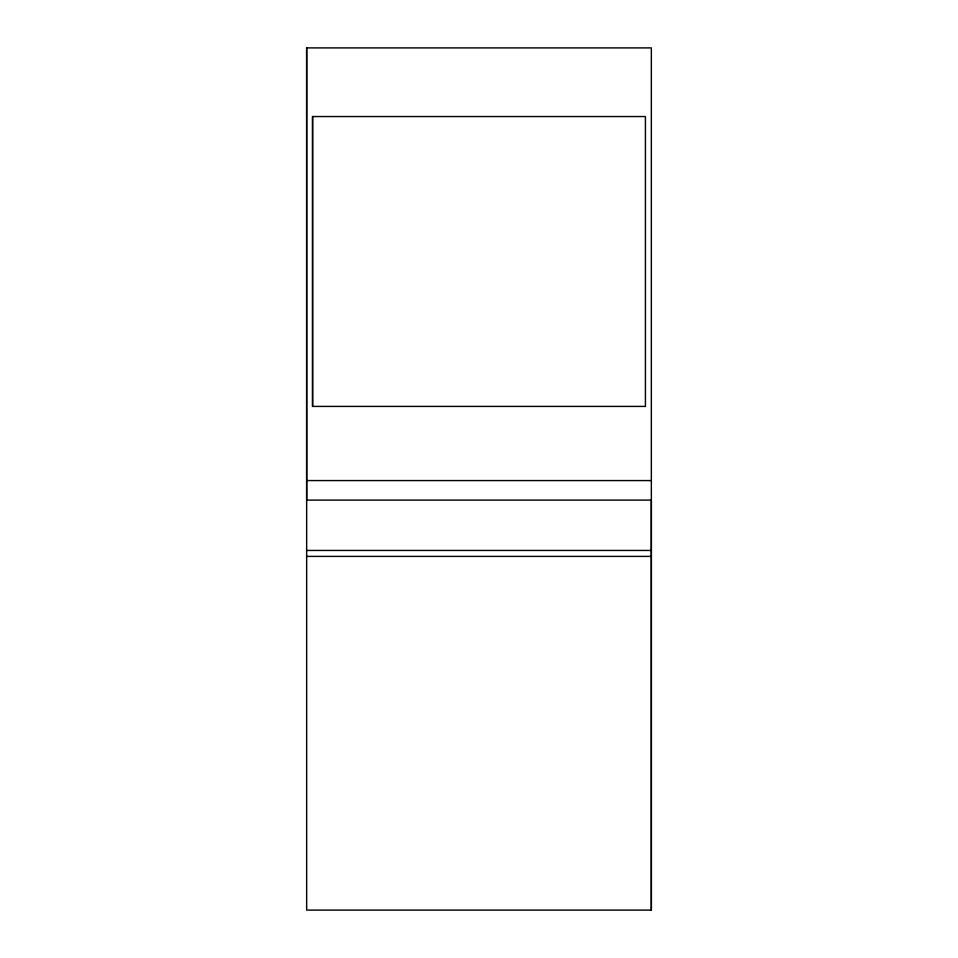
<?xml version="1.0" encoding="UTF-8"?>
<svg xmlns="http://www.w3.org/2000/svg" width="958" height="958" viewBox="0 0 958 958"><rect width="100%" height="100%" fill="white"/><g stroke="black" fill="none" stroke-linecap="round" stroke-linejoin="round"><path stroke-width="1.44" d="M306.656 47.9L306.656 500.112L651.344 500.112L651.344 910.1L306.656 910.1L306.656 47.9L651.344 47.9L651.344 910.1M312.571 406.408L312.571 116.541L645.429 116.541L645.429 406.408L312.571 406.408L312.571 116.541M306.656 480.569L651.344 480.569M306.656 550.443L651.344 550.443M306.656 556.394L651.344 556.394"/></g></svg>
